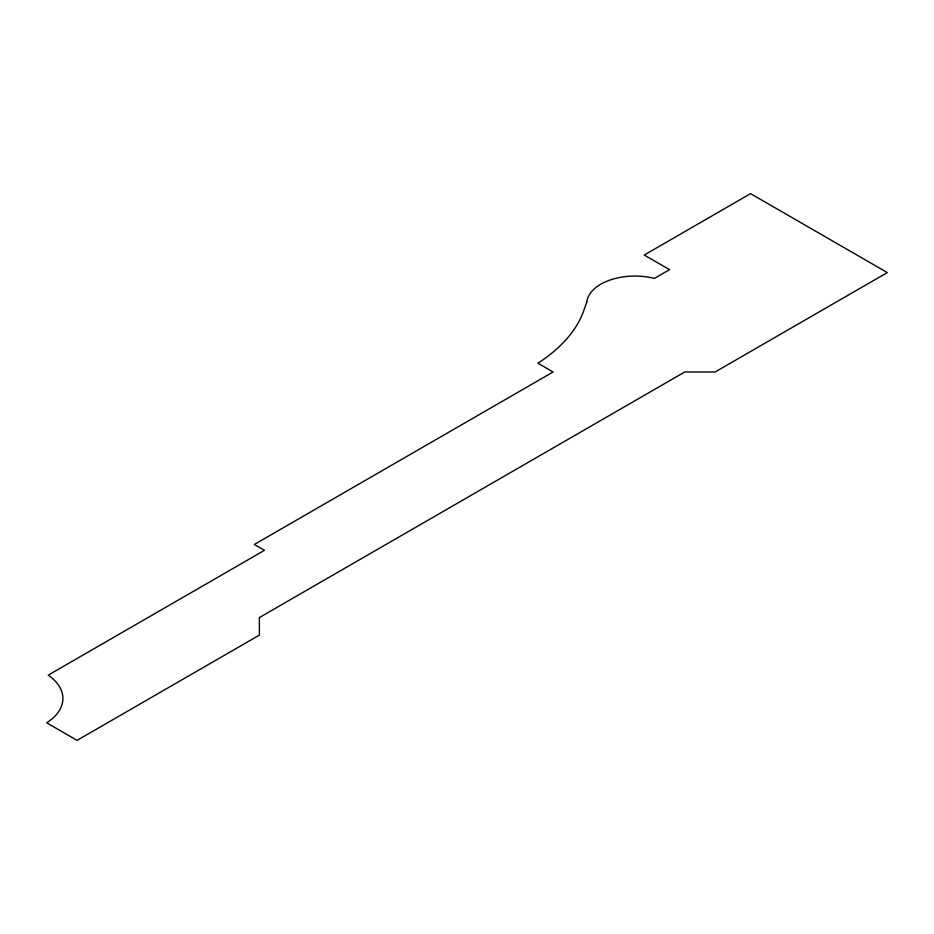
<?xml version="1.0" encoding="UTF-8"?>
<svg xmlns="http://www.w3.org/2000/svg" width="934" height="934" viewBox="0 0 934 934"><rect width="100%" height="100%" fill="white"/><g stroke="black" fill="none" stroke-linecap="round" stroke-linejoin="round"><path stroke-width="1.4" d="M586.727 302.242L583.388 311.652A194.295 112.173 0 0 1 537.891 363.209L553.08 371.989L254.317 544.475L264.45 550.324L48.229 675.154A62.917 36.321 0 0 1 46.7 722.811L77.078 740.358L259.383 635.108L259.383 617.561L684.75 371.989L715.129 371.989L887.3 272.576L750.574 193.642L644.238 255.04L669.55 269.657L654.36 278.425A48.253 27.857 0 0 0 586.727 302.242"/></g></svg>
